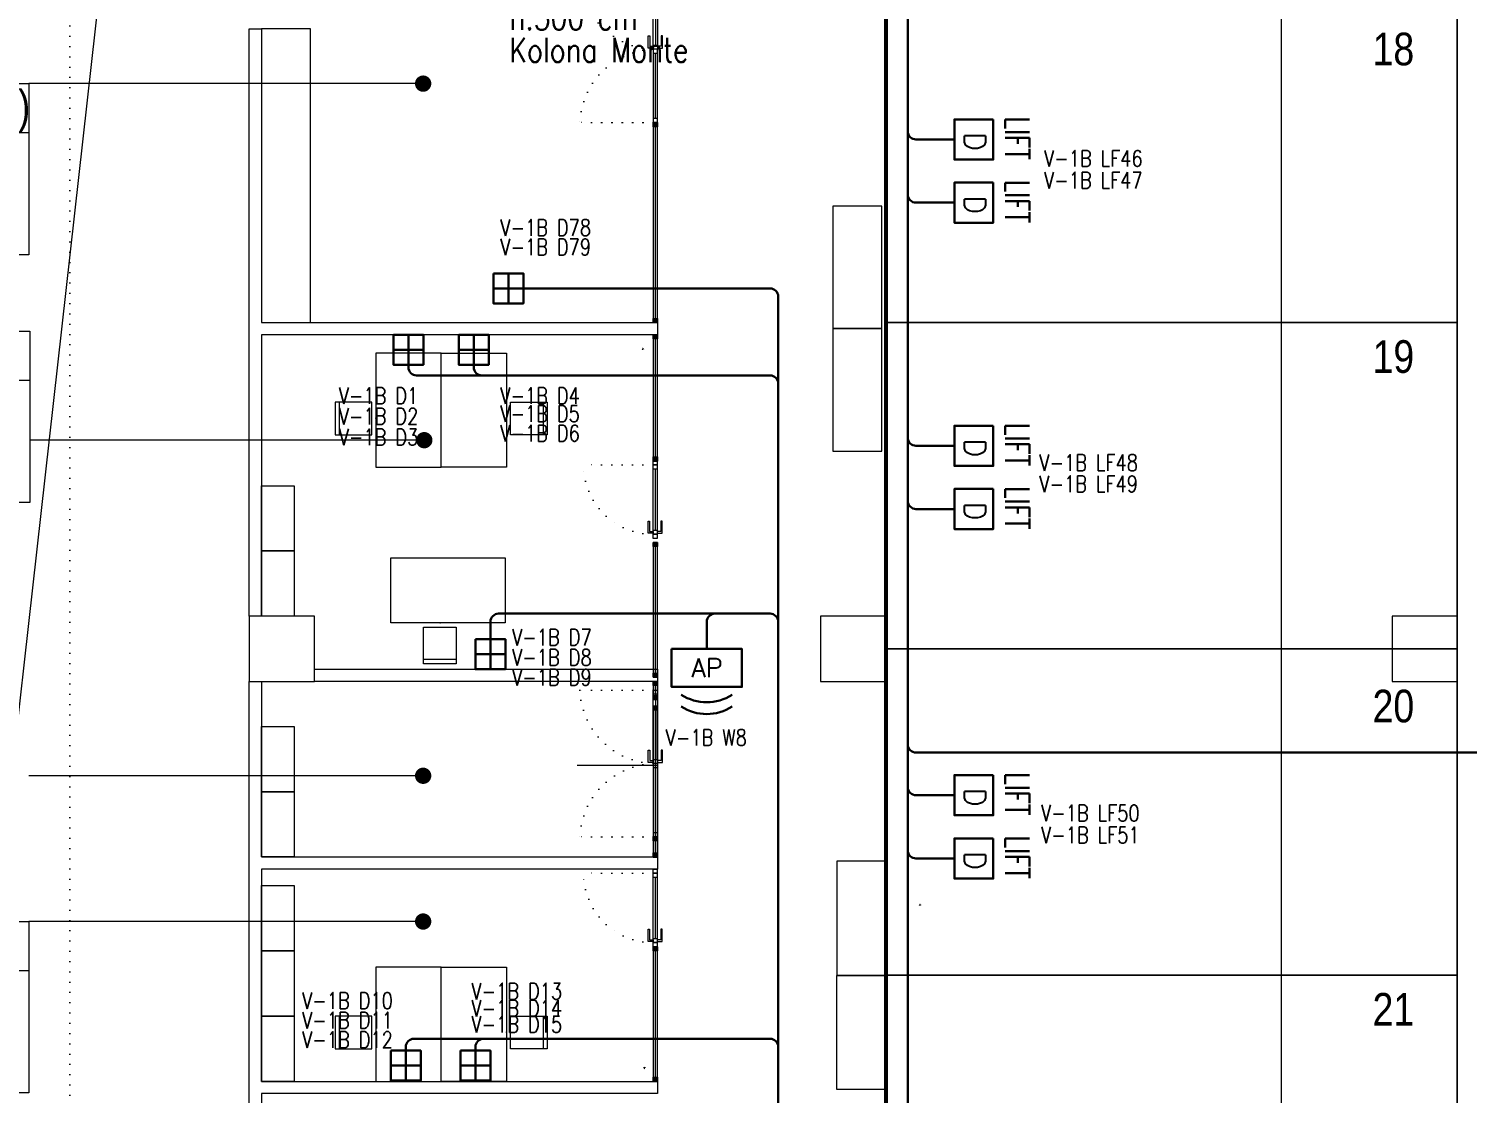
# Model space of a CAD drawing. Header units: metres. Extents: x -13621 to 152406, y -16073 to 22221.
# Drawn here: x 56590 to 58352, y 1095 to 2400 of the extents above; entities that cross this region are included whole.
import ezdxf
from ezdxf.enums import TextEntityAlignment as Align
from ezdxf.xclip import XClip

# ---------------------------------------------------------------- set-up
doc = ezdxf.new("R2010")
doc.units = ezdxf.units.M
doc.header["$LTSCALE"] = 100
doc.header["$MEASUREMENT"] = 0
doc.header["$XCLIPFRAME"] = 0
for name, pattern in [('DOT2', [0.125, 0, -0.125]), ('DOT5', [0.75, 0, -0.75]), ('HIDDEN', [0.375, 0.25, -0.125])]:
    doc.linetypes.add(name, pattern=pattern)
doc.layers.get('0').update_dxf_attribs({"color": 9, "lineweight": 9})
for name, color, linetype, lineweight in [('00', 9, 'Continuous', 9), ('01', 9, 'Continuous', 9), ('05', 9, 'Continuous', 9), ('06B', 9, 'Continuous', 9), ('06D', 9, 'Continuous', 9), ('10', 9, 'Continuous', 9), ('15', 9, 'Continuous', 9), ('20', 9, 'DOT2', 9), ('21', 9, 'Continuous', 9), ('21_mahal200', 9, 'Continuous', 9), ('25', 9, 'Continuous', 9), ('Data  Tavan', 170, 'Continuous', 30), ('DATA YER', 30, 'Continuous', 30), ('E-ACCESS POINT (KABLOSUZ ERİŞİM İÇİN)', 7, 'Continuous', 30), ('E-DAHİLİ DOME KAMERA', 7, 'Continuous', 30), ('E-DAHİLİ KAMERA', 7, 'Continuous', 30), ('E-DATA LIFT PRIZI', 7, 'Continuous', 30), ('E-DUVARA MONTE PRİZ KUTUSU', 7, 'Continuous', 30), ('E-YAZI', 7, 'Continuous', 30)]:
    doc.layers.add(name, color=color, linetype=linetype, lineweight=lineweight)
doc.styles.add('Arial', font='arial.ttf', dxfattribs={"height": 2.5})
doc.styles.add('E-YAZI', font='txttw.shx')
doc.styles.add('MuuM_TEXT-STANDART', font='ARIALN.TTF')
doc.dimstyles.new('MuuM_DIM200', dxfattribs={"dimscale": 20, "dimtxt": 2, "dimasz": 1, "dimexe": 1, "dimexo": 1, "dimgap": 1, "dimtad": 1, "dimdec": 1, "dimrnd": 0.5, "dimdsep": 46, "dimtxsty": 'MuuM_TEXT-STANDART', "dimblk": 'ARCHTICK', "dimcen": 0, "dimdle": 0.15, "dimclrd": 256, "dimclre": 256, "dimclrt": 256, "dimadec": 0, "dimazin": 0, "dimtfac": 5, "dimtdec": 1, "dimtix": 1, "dimtmove": 2, "dimatfit": 3, "dimldrblk": 'DOT', "dimfxl": 3, "dimfxlon": 1, "dimtolj": 1, "dimlwd": -1, "dimlwe": -1, "dimarcsym": 0})

# ---------------------------------------------------------------- blocks, each defined once
blk = doc.blocks.new('10_DUVARA MONTE PRİZ KUTUSU')
at = {"layer": 'E-DUVARA MONTE PRİZ KUTUSU', "color": 4}
for p, q in [((0, 24.5), (0, -24.5)), ((24.5, 0), (-24.5, 0))]:
    blk.add_line(p, q, dxfattribs=at)
blk.add_lwpolyline([(-24.5, -24.5), (24.5, -24.5), (24.5, 24.5), (-24.5, 24.5)], close=True, dxfattribs=at)
blk = doc.blocks.new('E-DATA LIFT PRIZI')
at = {"layer": 'E-DATA LIFT PRIZI', "color": 2}
blk.add_line((0, 0), (0, 42), dxfattribs=at)
blk.add_lwpolyline([(-24.6, 89.6), (24.6, 89.6), (24.6, 42), (-24.6, 42)], close=True, dxfattribs=at)
at = {"layer": 'E-DATA LIFT PRIZI', "color": 2, "style": 'E-YAZI', "width": 0.7}
blk.add_text('LIFT', height=30, dxfattribs=at).set_placement((-28, 104.2))
at = {"layer": 'E-DATA LIFT PRIZI', "color": 2, "style": 'E-YAZI'}
blk.add_text('D', height=25.6, dxfattribs=at).set_placement((-8.8, 54.6))
blk = doc.blocks.new('*U382')
at = {"layer": 'E-ACCESS POINT (KABLOSUZ ERİŞİM İÇİN)', "color": 4}
blk.add_lwpolyline([(-2.395, 3.237), (2.395, 3.237), (2.395, 0.647), (-2.395, 0.647)], close=True, dxfattribs=at)
at = {"layer": 'E-ACCESS POINT (KABLOSUZ ERİŞİM İÇİN)', "color": 3}
for centre in [(0, 2.797), (0, 1.993)]:
    blk.add_arc(centre, 3.191, 237.1828, 302.8172, dxfattribs=at)
at = {"layer": 'E-ACCESS POINT (KABLOSUZ ERİŞİM İÇİN)', "color": 3, "style": 'E-YAZI'}
blk.add_text('AP', height=1.28, dxfattribs=at).set_placement((-1.054, 1.311))
blk = doc.blocks.new('100_DAHİLİ DOME KAMERA')
at = {"layer": 'E-DAHİLİ DOME KAMERA', "color": 4}
for p, q in [((-1.936, 0.715), (-1.936, -0.689)), ((0.82, 0.715), (-1.936, 0.715)), ((0.82, -0.689), (0.82, 0.715)), ((0.82, 0.294), (2.131, 0.668)), ((2.131, 0.668), (2.131, -0.643)), ((0.82, -0.268), (2.131, -0.643)), ((-1.936, -0.689), (0.82, -0.689))]:
    blk.add_line(p, q, dxfattribs=at)
at = {"layer": 'E-DAHİLİ DOME KAMERA', "color": 4, "linetype": 'Continuous'}
blk.add_circle((0, 0), 2.566, dxfattribs=at)
at = {"layer": 'E-DAHİLİ KAMERA', "color": 4}
for q in [(13.416, 6.264), (13.416, -6.264)]:
    blk.add_line((2.566, 0), q, dxfattribs=at)
blk = doc.blocks.new('p-kolon_80x80')
blk.add_lwpolyline([(-40, -40), (40, -40), (40, 40), (-40, 40)], close=True)
blk = doc.blocks.new('1.bod.mimari.elk')
at = {"layer": '01'}
for p in [(900, -6990), (1600, -6990), (2300, -6990)]:
    blk.add_blockref('p-kolon_80x80', p, dxfattribs=at)
blk = doc.blocks.new('p-işyeri')
at = {"color": 0, "const_width": 2}
blk.add_lwpolyline([(200, 0), (200, 700), (-200, 700), (-200, 0)], close=True, dxfattribs=at)
blk = doc.blocks.new('p-birim')
blk.add_lwpolyline([(0, 0), (1, 0), (1, 1), (0, 1)], close=True)
blk = doc.blocks.new('_ArchTick')
at = {"color": 0, "linetype": 'ByBlock', "const_width": 0.15}
blk.add_lwpolyline([(-0.5, -0.5), (0.5, 0.5)], dxfattribs=at)
blk = doc.blocks.new('*D467')
at = {"layer": '25', "transparency": 16777216}
for p, q in [((92079.7, 5767), (92003.8, 5767)), ((92023.8, -1056), (92023.8, 5770)), ((92079.7, -1053), (92003.8, -1053))]:
    blk.add_line(p, q, dxfattribs=at)
at = {"layer": '25', "transparency": 16777216, "xscale": 20, "yscale": 20, "zscale": 20}
for p, rotation in [((92023.8, 5767), 90), ((92023.8, -1053), 270)]:
    blk.add_blockref('_ArchTick', p, dxfattribs=dict(at, rotation=rotation))
at = {"layer": '25', "transparency": 16777216, "insert": (91978.3, 2247.9), "char_height": 50, "attachment_point": 5, "rotation": 90, "style": 'MuuM_TEXT-STANDART'}
blk.add_mtext('\\A1;6820', dxfattribs=at)
blk = doc.blocks.new('_Dot')
at = {"color": 0, "linetype": 'ByBlock', "lineweight": -2}
blk.add_line((-0.5, 0), (-1, 0), dxfattribs=at)
at = {"color": 0, "linetype": 'ByBlock', "const_width": 0.5}
blk.add_lwpolyline([(-0.25, 0, 1), (0.25, 0, 1)], format="xyb", close=True, dxfattribs=at)
blk = doc.blocks.new('p-sandalye')
blk.add_line((-45, 20), (-45, -20))
blk.add_lwpolyline([(-5, 20), (-50, 20), (-50, -20), (-5, -20)], close=True)
blk.add_point((0, 0.1))
blk = doc.blocks.new('p-masa_servis')
at = {"linetype": 'DOT5'}
blk.add_lwpolyline([(0, 0), (0, 0)], dxfattribs=at)
blk.add_lwpolyline([(0, 0), (0, -80), (140, -80), (140, 0)], close=True)
for p, rotation in [((60, 0), 270), ((50, -110.1), 2.073722e-10)]:
    blk.add_blockref('p-sandalye', p, dxfattribs=dict(rotation=rotation))
blk = doc.blocks.new('gr-p-birim')
blk.add_lwpolyline([(-0.5, -0.5), (0.5, -0.5), (0.5, 0.5), (-0.5, 0.5)], close=True)
blk = doc.blocks.new('p-al-01')
at = {"layer": '06B'}
for points in [[(27, 4.3), (27, 10.6), (42, 10.6), (42, 8.7), (29.3, 8.7), (29.3, 8.7), (29.3, 4.3), (27, 4.3)], [(27, -0.7), (27, -6.9), (42, -6.9), (42, -5), (29.3, -5), (29.3, -5), (29.3, -0.7), (27, -0.7)]]:
    blk.add_lwpolyline(points, dxfattribs=at)
at = {"layer": '06D'}
for p, q in [((115.7, 4.3), (28.8, 4.3)), ((28.8, -0.7), (115.7, -0.7))]:
    blk.add_line(p, q, dxfattribs=at)
at = {"layer": '10'}
for points in [[(25.7, -0.7), (25.7, 4.3), (20.7, 4.3), (20.7, -0.7)], [(30.7, -0.7), (30.7, 4.3), (25.7, 4.3), (25.7, -0.7)], [(110.7, -0.7), (110.7, 4.3), (105.7, 4.3), (105.7, -0.7)], [(115.7, -0.7), (115.7, 4.3), (110.7, 4.3), (110.7, -0.7)]]:
    blk.add_lwpolyline(points, close=True, dxfattribs=at)
at = {"layer": '15'}
blk.add_lwpolyline([(105.7, 1.8), (30.7, 1.8)], dxfattribs=at)
at = {"layer": '20'}
blk.add_lwpolyline([(110.7, -0.7), (110.7, -85.7)], dxfattribs=at)
blk.add_arc((110.7, -0.7), 85, 180, 270, dxfattribs=at)
blk = doc.blocks.new('prf-10x10')
blk.add_lwpolyline([(-5, -5), (5, -5), (5, 5), (-5, 5)], close=True)
at = {"color": 255}
blk.add_solid([(-5, -5), (5, -5), (-5, 5), (5, 5)], dxfattribs=at)
at = {"layer": '10'}
blk.add_point((0, 0), dxfattribs=at)
blk = doc.blocks.new('*U387')
at = {"layer": '06D'}
blk.add_lwpolyline([(-2.5, 165), (2.5, 165), (2.5, 0), (-2.5, 0)], close=True, dxfattribs=at)
at = {"layer": '15'}
blk.add_lwpolyline([(0, 160), (0, 5)], dxfattribs=at)
at = {"layer": '10', "xscale": 0.5, "yscale": 0.5, "rotation": 90}
for p in [(0, 162.5), (0, 2.5)]:
    blk.add_blockref('prf-10x10', p, dxfattribs=at)
blk = doc.blocks.new('*U479')
at = {"layer": '06D'}
blk.add_lwpolyline([(-2.5, 185), (2.5, 185), (2.5, 0), (-2.5, 0)], close=True, dxfattribs=at)
at = {"layer": '15'}
blk.add_lwpolyline([(0, 180), (0, 5)], dxfattribs=at)
at = {"layer": '10', "xscale": 0.5, "yscale": 0.5, "rotation": 90}
for p in [(0, 182.5), (0, 2.5)]:
    blk.add_blockref('prf-10x10', p, dxfattribs=at)
blk = doc.blocks.new('p-al-01_a')
at = {"layer": '06B'}
for points in [[(-5, -88.6), (-11.2, -88.6), (-11.2, -73.6), (-9.4, -73.6), (-9.4, -86.4), (-9.4, -86.4), (-5, -86.4), (-5, -88.6)], [(0, -88.6), (6.2, -88.6), (6.2, -73.6), (4.4, -73.6), (4.4, -86.4), (4.4, -86.4), (0, -86.4), (0, -88.6)]]:
    blk.add_lwpolyline(points, dxfattribs=at)
at = {"layer": '06D'}
for p, q in [((-5, -86.9), (-5, -5)), ((0, -5), (0, -86.9)), ((-5, -93.1), (-5, -175)), ((0, -175), (0, -93.1))]:
    blk.add_line(p, q, dxfattribs=at)
at = {"layer": '10'}
for points in [[(-5, 0), (0, 0), (0, -5), (-5, -5)], [(-5, -85), (0, -85), (0, -90), (-5, -90)], [(-5, -95), (0, -95), (0, -90), (-5, -90)], [(-5, -180), (0, -180), (0, -175), (-5, -175)]]:
    blk.add_lwpolyline(points, close=True, dxfattribs=at)
at = {"layer": '15'}
for points in [[(-2.5, -5), (-2.5, -85)], [(-2.5, -175), (-2.5, -95)]]:
    blk.add_lwpolyline(points, dxfattribs=at)
at = {"layer": '20'}
for points in [[(-5.3, 0), (-94.9, 0)], [(-5.3, -180), (-94.9, -180)], [(-5, -180), (-94.9, -180)]]:
    blk.add_lwpolyline(points, dxfattribs=at)
for centre, start, end in [((-1.5, 3.4), 182.0745, 267.6937), ((-1.5, -183.4), 92.3063, 177.9255)]:
    blk.add_arc(centre, 93.5, start, end, dxfattribs=at)
blk = doc.blocks.new('*U388')
at = {"layer": '06D'}
blk.add_lwpolyline([(-2.5, 245), (2.5, 245), (2.5, 0), (-2.5, 0)], close=True, dxfattribs=at)
at = {"layer": '15'}
blk.add_lwpolyline([(0, 240), (0, 5)], dxfattribs=at)
at = {"layer": '10', "xscale": 0.5, "yscale": 0.5, "rotation": 90}
for p in [(0, 242.5), (0, 2.5)]:
    blk.add_blockref('prf-10x10', p, dxfattribs=at)
blk = doc.blocks.new('0_roomno2')
blk.add_lwpolyline([(19.375, -10.5), (0, -10.5), (0, 0), (19.375, 0)], close=True)
for points in [[(0, -3), (19.375, -3)], [(8.125, -3), (8.125, -10.5)], [(11.875, -3), (11.875, -10.5)], [(15.625, -3), (15.625, -10.5)], [(0, -6.75), (8.125, -6.75)]]:
    blk.add_lwpolyline(points)
at = {"style": 'MuuM_TEXT-STANDART', "width": 0.6}
blk.add_text('H:', height=1.5, dxfattribs=at).set_placement((0.35, -8.608), align=Align.MIDDLE_LEFT)
at = {"style": 'Arial'}
blk.add_attdef('ODANO', (0, 1.17), '', height=2, dxfattribs=at)
blk.add_attdef('MEKANADI', text='', height=2, dxfattribs=at).set_placement((0.35, -3), align=Align.BOTTOM_LEFT)
at = {"style": 'MuuM_TEXT-STANDART', "width": 0.6}
for tag, p in [('M2', (0.35, -4.875)), ('TEMIZTAVANYUKSEKLIGI', (1.8, -8.608))]:
    blk.add_attdef(tag, text='', height=1.5, dxfattribs=at).set_placement(p, align=Align.MIDDLE_LEFT)
for tag, p in [('YER01', (10, -4.5)), ('TAVAN01', (13.75, -4.5)), ('DUVAR01', (17.5, -4.5)), ('YER02', (10, -6.75)), ('TAVAN02', (13.75, -6.75)), ('DUVAR02', (17.5, -6.75)), ('YER03', (10, -9)), ('TAVAN03', (13.75, -9)), ('DUVAR03', (17.5, -9))]:
    blk.add_attdef(tag, text='', height=1.5, dxfattribs=at).set_placement(p, align=Align.MIDDLE_CENTER)
blk = doc.blocks.new('1.bod.mimari1.elk')
at = {"layer": '00'}
for points in [[(1360, -6590), (1360, -6605), (875, -6605), (875, -6950), (860, -6950), (860, -6230), (875, -6230), (875, -6590)], [(1360, -6590), (1360, -6605), (875, -6605), (875, -6950), (860, -6950), (860, -6230), (875, -6230), (875, -6590)], [(1360, -7520), (1360, -7535), (875, -7535), (875, -7750), (860, -7750), (860, -7030), (875, -7030), (875, -7245), (1360, -7245), (1360, -7260), (875, -7260), (875, -7520)], [(1360, -7520), (1360, -7535), (875, -7535), (875, -7750), (860, -7750), (860, -7030), (875, -7030), (875, -7245), (1360, -7245), (1360, -7260), (875, -7260), (875, -7520)], [(1360, -7015), (1360, -7030), (940, -7030), (940, -7015)]]:
    blk.add_lwpolyline(points, close=True, dxfattribs=at)
at = {"layer": '06D'}
for p, q in [((1360, -7030), (1360, -7245)), ((1360, -7132.93), (1261.7, -7132.93))]:
    blk.add_line(p, q, dxfattribs=at)
blk.add_lwpolyline([(51.02, -4630), (491.81, -7830), (851.02, -4630)], dxfattribs=at)
at = {"layer": '06D', "linetype": 'DOT2'}
blk.add_lwpolyline([(640, -5042.1), (640, -7840, 0.4142136), (840, -8040), (3100, -8040)], format="xyb", dxfattribs=at)
at = {"layer": '06D'}
for points in [[(1355, -6759.81), (1360, -6759.81), (1360, -6605), (1355, -6605)], [(1355, -7052.22), (1360, -7052.22), (1360, -7030), (1355, -7030)], [(1355, -7245.31), (1360, -7245.31), (1360, -7220.43), (1355, -7220.43)]]:
    blk.add_lwpolyline(points, close=True, dxfattribs=at)
at = {"layer": '15'}
for points in [[(1357.5, -6754.81), (1357.5, -6610)], [(1357.5, -7047.22), (1357.5, -7035)], [(1357.5, -7240.31), (1357.5, -7225.43)]]:
    blk.add_lwpolyline(points, dxfattribs=at)
at = {"layer": '20', "ltscale": 2, "const_width": 5}
blk.add_lwpolyline([(860, -7830), (1640, -7830), (1640, -4630), (1640, -4630), (1640, -3830), (1640, -3830), (1640, -2240), (3740, -2240), (3740, -1723.58)], dxfattribs=at)
for p in [(1360, -6165), (1360, -7040.43)]:
    blk.add_blockref('p-al-01_a', p)
at = {"xscale": -1}
for name, p, rotation in [('*U388', (1357.5, -6345), 180), ('*U388', (1357.5, -6345), 180), ('p-al-01', (1355.4, -6875.29), 270), ('*U387', (1357.5, -6859.62), 180), ('*U479', (1357.5, -7060), 180), ('p-al-01', (1355.4, -7375.67), 270), ('p-al-01', (1355.4, -7375.67), 270), ('*U387', (1357.5, -7355), 180)]:
    blk.add_blockref(name, p, dxfattribs=dict(at, rotation=rotation))
at = {"layer": '05', "xscale": 60.00000000000003}
for p, yscale in [((875, -6590), 360), ((875, -6590), 360), ((1575, -6597.5), 150), ((1575, -6747.5), 150), ((1580, -7390), 140)]:
    blk.add_blockref('p-birim', p, dxfattribs=dict(at, yscale=yscale))
at = {"layer": '05'}
ref = blk.add_blockref('p-masa_servis', (1015, -6767.47), dxfattribs=dict(at, rotation=90))
XClip(ref).set_block_clipping_path([(-55.5106706136, -84.5585723777), (163.3295749435, 61.9818189005)])
ref = blk.add_blockref('p-masa_servis', (1175, -6767.47), dxfattribs=dict(at, xscale=-1, rotation=270))
XClip(ref).set_block_clipping_path([(-55.5106706136, -84.5585723777), (163.3295749435, 61.9818189005)])
at = {"layer": '05', "rotation": 180}
for name, p, xscale, yscale in [('gr-p-birim', (895, -6830), -40, 80), ('gr-p-birim', (895, -6910), -40, 80), ('gr-p-birim', (895, -7125), -40, 80), ('gr-p-birim', (895, -7205), -40, 80), ('gr-p-birim', (895, -7320), -40, 80), ('gr-p-birim', (895, -7400), -40, 80), ('p-birim', (1580, -7390.07), -60.00000000000003, 140), ('gr-p-birim', (895, -7480), -40, 80)]:
    blk.add_blockref(name, p, dxfattribs=dict(at, xscale=xscale, yscale=yscale))
at = {"layer": '05'}
ref = blk.add_blockref('p-masa_servis', (1033.58, -6958.2), dxfattribs=dict(at, xscale=-1, rotation=180))
XClip(ref).set_block_clipping_path([(-55.5106706136, -84.5585723777), (163.3295749435, 61.9818189005)])
ref = blk.add_blockref('p-masa_servis', (1015, -7520), dxfattribs=dict(at, rotation=90))
XClip(ref).set_block_clipping_path([(-55.5106706136, -84.5585723777), (163.3295749435, 61.9818189005)])
ref = blk.add_blockref('p-masa_servis', (1175, -7520), dxfattribs=dict(at, xscale=-1, rotation=270))
XClip(ref).set_block_clipping_path([(-55.5106706136, -84.5585723777), (163.3295749435, 61.9818189005)])
at = {"layer": '06D', "color": 89, "linetype": 'HIDDEN', "true_color": 0x2e4d23, "rotation": 90}
for p in [(2340, -6390), (2340, -6790), (2340, -7190), (2340, -7590)]:
    blk.add_blockref('p-işyeri', p, dxfattribs=at)
at = {"layer": '10', "extrusion": (0, 0, -1), "xscale": 0.5, "yscale": 0.5, "zscale": -1, "rotation": 270}
for p in [(-1357.5, -6607.5), (-1357.5, -6757.31), (-1357.5, -7032.5), (-1357.5, -7049.72), (-1357.5, -7222.93), (-1357.5, -7242.81)]:
    blk.add_blockref('prf-10x10', p, dxfattribs=at)
at = {"layer": '21_mahal200'}
ref = blk.add_blockref('0_roomno2', (202.31, -6297.26), dxfattribs=dict(at, xscale=20, yscale=20, zscale=20))
ref.add_attrib('ODANO', 'B1-58', (202.31, -6288.62), dxfattribs={"layer": '0', "height": 40, "style": 'Arial'})
ref.add_attrib('MEKANADI', 'MOTOR O.(VW B.)', dxfattribs={"layer": '0', "height": 40, "style": 'Arial', "width": 0.8}).set_placement((209.31, -6357.26), align=Align.BOTTOM_LEFT)
ref.add_attrib('M2', '##### m2', dxfattribs={"layer": '0', "height": 30, "style": 'MuuM_TEXT-STANDART', "width": 0.6}).set_placement((209.31, -6394.76), align=Align.MIDDLE_LEFT)
ref.add_attrib('TEMIZTAVANYUKSEKLIGI', '2.50 M', dxfattribs={"layer": '0', "height": 30, "style": 'MuuM_TEXT-STANDART', "width": 0.6}).set_placement((238.31, -6469.42), align=Align.MIDDLE_LEFT)
ref.add_attrib('YER01', 'Y02', dxfattribs={"layer": '0', "height": 30, "style": 'MuuM_TEXT-STANDART', "width": 0.6}).set_placement((402.31, -6387.26), align=Align.MIDDLE_CENTER)
ref.add_attrib('TAVAN01', 'T05', dxfattribs={"layer": '0', "height": 30, "style": 'MuuM_TEXT-STANDART', "width": 0.6}).set_placement((477.31, -6387.26), align=Align.MIDDLE_CENTER)
ref.add_attrib('DUVAR01', 'D02', dxfattribs={"layer": '0', "height": 30, "style": 'MuuM_TEXT-STANDART', "width": 0.6}).set_placement((552.31, -6387.26), align=Align.MIDDLE_CENTER)
ref.add_attrib('TAVAN02', 'T09', dxfattribs={"layer": '0', "height": 30, "style": 'MuuM_TEXT-STANDART', "width": 0.6}).set_placement((477.31, -6432.26), align=Align.MIDDLE_CENTER)
ref.add_attrib('DUVAR02', 'D07', dxfattribs={"layer": '0', "height": 30, "style": 'MuuM_TEXT-STANDART', "width": 0.6}).set_placement((552.31, -6432.26), align=Align.MIDDLE_CENTER)
ref = blk.add_blockref('0_roomno2', (203.7, -6600.73), dxfattribs=dict(at, xscale=20, yscale=20, zscale=20))
ref.add_attrib('ODANO', 'B1-56', (203.7, -6592.09), dxfattribs={"layer": '0', "height": 40, "style": 'Arial'})
ref.add_attrib('MEKANADI', 'FORMEN ODASI (VW B.)', dxfattribs={"layer": '0', "height": 40, "style": 'Arial', "width": 0.45}).set_placement((210.7, -6660.73), align=Align.BOTTOM_LEFT)
ref.add_attrib('M2', '19.15 m2', dxfattribs={"layer": '0', "height": 30, "style": 'MuuM_TEXT-STANDART', "width": 0.6}).set_placement((210.7, -6698.23), align=Align.MIDDLE_LEFT)
ref.add_attrib('TEMIZTAVANYUKSEKLIGI', '2.40 M', dxfattribs={"layer": '0', "height": 30, "style": 'MuuM_TEXT-STANDART', "width": 0.6}).set_placement((239.7, -6772.89), align=Align.MIDDLE_LEFT)
ref.add_attrib('YER01', 'Y02', dxfattribs={"layer": '0', "height": 30, "style": 'MuuM_TEXT-STANDART', "width": 0.6}).set_placement((403.7, -6690.73), align=Align.MIDDLE_CENTER)
ref.add_attrib('TAVAN01', 'T05', dxfattribs={"layer": '0', "height": 30, "style": 'MuuM_TEXT-STANDART', "width": 0.6}).set_placement((478.7, -6690.73), align=Align.MIDDLE_CENTER)
ref.add_attrib('DUVAR01', 'D02', dxfattribs={"layer": '0', "height": 30, "style": 'MuuM_TEXT-STANDART', "width": 0.6}).set_placement((553.7, -6690.73), align=Align.MIDDLE_CENTER)
ref.add_attrib('TAVAN02', 'T09', dxfattribs={"layer": '0', "height": 30, "style": 'MuuM_TEXT-STANDART', "width": 0.6}).set_placement((478.7, -6735.73), align=Align.MIDDLE_CENTER)
ref.add_attrib('DUVAR02', 'D07', dxfattribs={"layer": '0', "height": 30, "style": 'MuuM_TEXT-STANDART', "width": 0.6}).set_placement((553.7, -6735.73), align=Align.MIDDLE_CENTER)
ref = blk.add_blockref('0_roomno2', (202.31, -7324.14), dxfattribs=dict(at, xscale=20, yscale=20, zscale=20))
ref.add_attrib('ODANO', 'B1-55', (202.31, -7315.5), dxfattribs={"layer": '0', "height": 40, "style": 'Arial'})
ref.add_attrib('MEKANADI', 'DİZPOZİSYON (VW B.)', dxfattribs={"layer": '0', "height": 40, "style": 'Arial', "width": 0.6}).set_placement((209.31, -7384.14), align=Align.BOTTOM_LEFT)
ref.add_attrib('M2', '##### m2', dxfattribs={"layer": '0', "height": 30, "style": 'MuuM_TEXT-STANDART', "width": 0.6}).set_placement((209.31, -7421.64), align=Align.MIDDLE_LEFT)
ref.add_attrib('TEMIZTAVANYUKSEKLIGI', '2.40 M', dxfattribs={"layer": '0', "height": 30, "style": 'MuuM_TEXT-STANDART', "width": 0.6}).set_placement((238.31, -7496.3), align=Align.MIDDLE_LEFT)
ref.add_attrib('YER01', 'Y02', dxfattribs={"layer": '0', "height": 30, "style": 'MuuM_TEXT-STANDART', "width": 0.6}).set_placement((402.31, -7414.14), align=Align.MIDDLE_CENTER)
ref.add_attrib('TAVAN01', 'T05', dxfattribs={"layer": '0', "height": 30, "style": 'MuuM_TEXT-STANDART', "width": 0.6}).set_placement((477.31, -7414.14), align=Align.MIDDLE_CENTER)
ref.add_attrib('DUVAR01', 'D02', dxfattribs={"layer": '0', "height": 30, "style": 'MuuM_TEXT-STANDART', "width": 0.6}).set_placement((552.31, -7414.14), align=Align.MIDDLE_CENTER)
ref.add_attrib('TAVAN02', 'T09', dxfattribs={"layer": '0', "height": 30, "style": 'MuuM_TEXT-STANDART', "width": 0.6}).set_placement((477.31, -7459.14), align=Align.MIDDLE_CENTER)
ref.add_attrib('DUVAR02', 'D07', dxfattribs={"layer": '0', "height": 30, "style": 'MuuM_TEXT-STANDART', "width": 0.6}).set_placement((552.31, -7459.14), align=Align.MIDDLE_CENTER)
at = {"layer": '21', "style": 'MuuM_TEXT-STANDART'}
for s, p in [('18', (2287.18, -6286.79)), ('19', (2287.18, -6663.71)), ('20', (2287.18, -7092.05)), ('21', (2287.18, -7463.71))]:
    blk.add_text(s, height=40, dxfattribs=at).set_placement(p, align=Align.BOTTOM_RIGHT)
at = {"layer": '25'}
dim = blk.add_linear_dim(base=(2124.7, -995), p1=(2200.58, -7815), p2=(2200.58, -995), angle=90, dimstyle='MuuM_DIM200', override={"dimtxt": 2.5}, dxfattribs=at)
dim.commit()
dim.dimension.update_dxf_attribs({"geometry": '*D467', "text_midpoint": (2079.17, -4514.08), "dimtype": 128, "insert": (-89899.09, -6762)})
at = {"layer": '21_mahal200'}
for points in [[(1072.99, -6297.26), (589.81, -6297.26)], [(1074.38, -6734.21), (591.2, -6734.21)], [(1072.99, -7145.51), (589.81, -7145.51)], [(1072.99, -7324.14), (589.81, -7324.14)]]:
    blk.add_leader(points, dimstyle='MuuM_DIM200', override={"dimasz": 1, "dimfxl": 10}, dxfattribs=at)

msp = doc.modelspace()

# ---------------------------------------------------------------- linework, layer by layer
at = {"layer": 'Data  Tavan'}
for p, q in [((57666.8, 2627.7), (57666.8, 2274.3)), ((57666.8, 2286.4), (57666.8, 2196.9)), ((57681.8, 2264.3), (57676.8, 2264.3)), ((57666.8, 2213.3), (57666.8, 1898.9)), ((57681.8, 2186.9), (57676.8, 2186.9)), ((57195.8, 2081.8), (57498, 2081.8)), ((57508, 1944.7), (57508, 2071.8)), ((57055, 1988.3), (57055, 1985.1)), ((57065, 1975.1), (57236.7, 1975.1)), ((57135, 1988.3), (57135, 1985.1)), ((57145, 1975.1), (57498, 1975.1)), ((57508, 872.5), (57508, 1965.1)), ((57666.8, 1898.9), (57666.8, 1821.4)), ((57681.8, 1888.9), (57676.8, 1888.9)), ((57666.8, 1824.5), (57666.8, 1523)), ((57681.8, 1811.4), (57676.8, 1811.4)), ((57165.4, 1683.2), (57498, 1683.2)), ((57155.4, 1651.7), (57155.4, 1673.2)), ((57420.4, 1640), (57420.4, 1673.2)), ((57666.8, 1556.5), (57666.8, 1485.2)), ((57666.8, 1501.8), (57666.8, 999.1)), ((57714.6, 1513), (57676.8, 1513)), ((57707.5, 1513), (58615.6, 1513)), ((57681.8, 1460.7), (57676.8, 1460.7)), ((57681.8, 1383.2), (57676.8, 1383.2)), ((57051.7, 1147.7), (57051.7, 1152.2)), ((57061.7, 1162.2), (57163.5, 1162.2)), ((57137.1, 1147.7), (57137.1, 1152.2)), ((57147.1, 1162.2), (57498, 1162.2))]:
    msp.add_line(p, q, dxfattribs=at)
for centre, start, end in [((57676.8, 2274.3), 180, 270), ((57676.8, 2196.9), 180, 270), ((57498, 2071.8), 0, 90), ((57065, 1985.1), 180, 270), ((57145, 1985.1), 180, 270), ((57498, 1965.1), 0, 90), ((57676.8, 1898.9), 180, 270), ((57676.8, 1821.4), 180, 270), ((57165.4, 1673.2), 90, 180), ((57430.4, 1673.2), 90, 180), ((57498, 1673.2), 0, 90), ((57676.8, 1523), 180, 270), ((57676.8, 1470.7), 180, 270), ((57676.8, 1393.2), 180, 270), ((57061.7, 1152.2), 90, 180), ((57147.1, 1152.2), 90, 180), ((57498, 1152.2), 0, 90)]:
    msp.add_arc(centre, 10, start, end, dxfattribs=at)
at = {"layer": 'DATA YER'}
for centre, start, end in [((57341.6, 2006.9), 0, 90), ((57680.9, 1325.8), 359.989, 90), ((57343.3, 1127.3), 270, 0)]:
    msp.add_arc(centre, 1, start, end, dxfattribs=at)

# ---------------------------------------------------------------- block references
at = {"layer": '06D'}
for name in ['1.bod.mimari.elk', '1.bod.mimari1.elk']:
    msp.add_blockref(name, (56000, 8630), dxfattribs=at)
at = {"layer": 'E-ACCESS POINT (KABLOSUZ ERİŞİM İÇİN)', "xscale": 18, "yscale": 18, "zscale": 18}
msp.add_blockref('*U382', (57420.4, 1581.7), dxfattribs=at)
at = {"layer": 'E-DAHİLİ DOME KAMERA', "xscale": 31.2499999983394, "yscale": 31.2499999983394, "zscale": 31.2499999983394, "rotation": 149.999999999999}
msp.add_blockref('100_DAHİLİ DOME KAMERA', (57462.8, 2539.4), dxfattribs=at)
at = {"layer": 'E-DATA LIFT PRIZI', "color": 1, "rotation": 270}
for p in [(57681.8, 2264.3), (57681.8, 2186.9), (57681.8, 1888.9), (57681.8, 1811.4), (57681.8, 1460.7), (57681.8, 1383.2)]:
    msp.add_blockref('E-DATA LIFT PRIZI', p, dxfattribs=at)
at = {"layer": 'E-DUVARA MONTE PRİZ KUTUSU', "color": 3, "xscale": -0.75, "yscale": 0.75, "zscale": 0.75, "rotation": 180}
for p in [(57177.4, 2081.8), (57055, 2006.6), (57135, 2006.6), (57155.4, 1633.4), (57051.7, 1129.3), (57137.1, 1129.3)]:
    msp.add_blockref('10_DUVARA MONTE PRİZ KUTUSU', p, dxfattribs=at)

# ---------------------------------------------------------------- texts
at = {"layer": 'E-YAZI', "color": 30, "style": 'E-YAZI', "width": 0.8}
for s, p in [('h:300 cm', (57178.7, 2398.6)), ('Kolona Monte', (57178.7, 2359))]:
    msp.add_text(s, height=30, dxfattribs=at).set_placement(p)
at = {"layer": 'E-YAZI', "color": 6, "style": 'E-YAZI', "width": 0.8}
for s, p in [('V-1B LF46', (57833.8, 2231)), ('V-1B LF47', (57833.8, 2204.4)), ('V-1B D78', (57167.6, 2146.3)), ('V-1B D79', (57167.6, 2122.5)), ('V-1B D1', (56969.7, 1940.2)), ('V-1B D4', (57167.6, 1940.2)), ('V-1B D2', (56969.7, 1915.2)), ('V-1B D5', (57167.6, 1918.2)), ('V-1B D3', (56969.7, 1889.6)), ('V-1B D6', (57167.6, 1894.3)), ('V-1B LF48', (57828, 1858.2)), ('V-1B LF49', (57828, 1832.2)), ('V-1B D7', (57182.1, 1644.3)), ('V-1B D8', (57182.1, 1619.5)), ('V-1B D9', (57182.1, 1595.1)), ('V-1B W8', (57370.2, 1521.4)), ('V-1B LF50', (57830.1, 1428.8)), ('V-1B LF51', (57830.1, 1401.9)), ('V-1B D10', (56924.8, 1198.9)), ('V-1B D13', (57132.2, 1210.4)), ('V-1B D14', (57132.2, 1189.6)), ('V-1B D11', (56924.8, 1174.9)), ('V-1B D15', (57132.2, 1169.9)), ('V-1B D12', (56924.8, 1151))]:
    msp.add_text(s, height=20, dxfattribs=at).set_placement(p)

doc.saveas('drawing.dxf')
